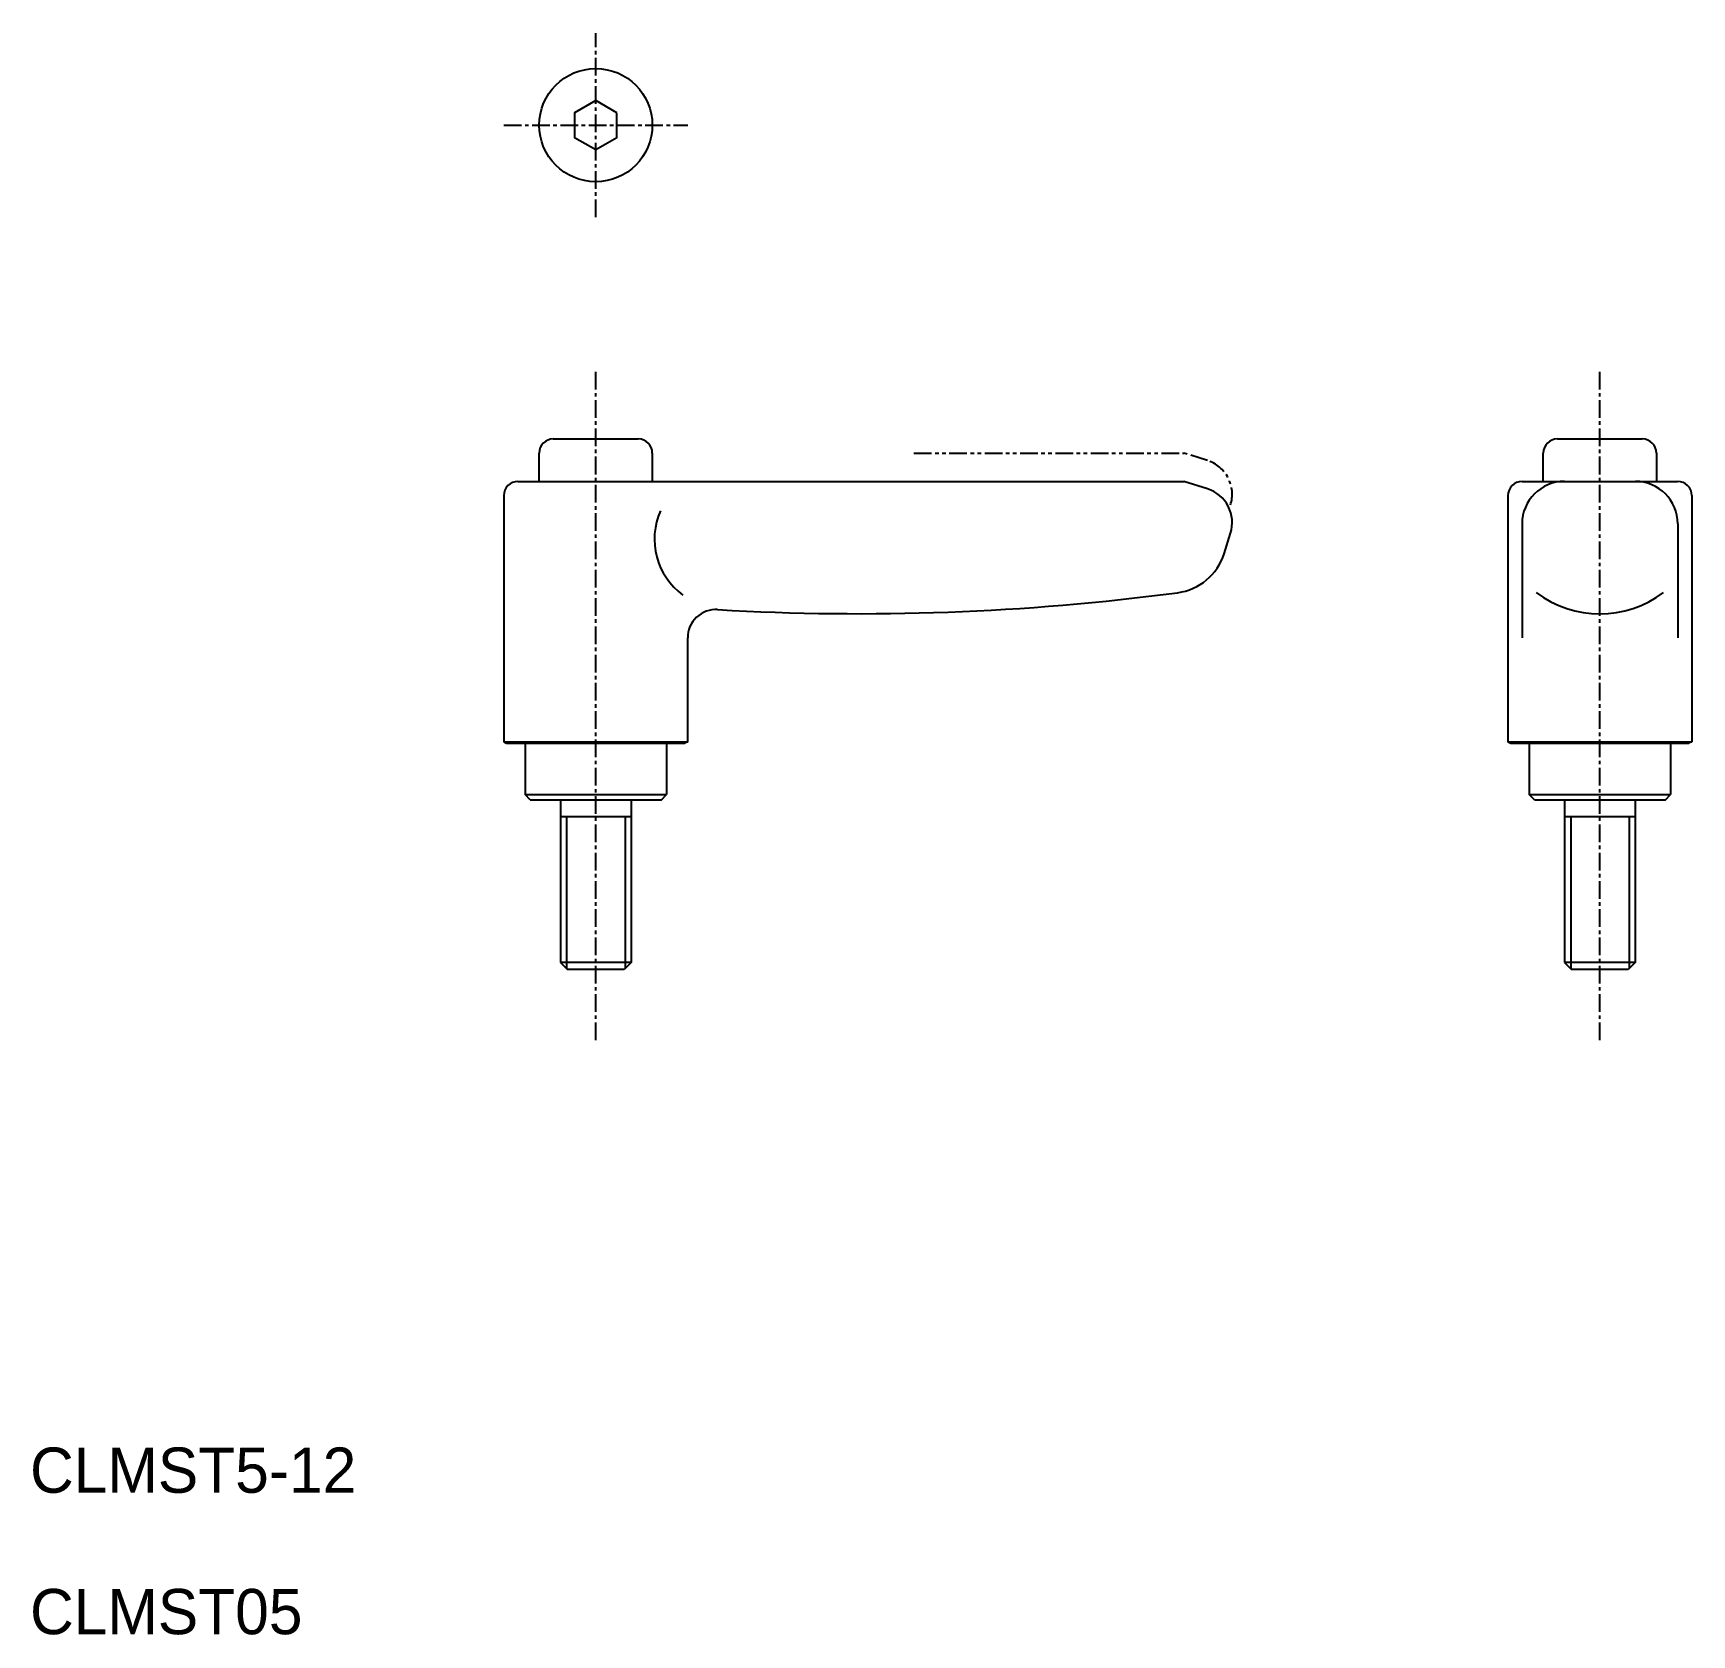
# Model space of a CAD drawing. Extents: x -4378 to -4260, y -990 to -877.
import ezdxf

# ---------------------------------------------------------------- set-up
doc = ezdxf.new("R2010")
doc.units = 0
doc.linetypes.add('CENTER', pattern=[2, 1.25, -0.25, 0.25, -0.25])
doc.linetypes.add('PHANTOM', pattern=[2.5, 1.25, -0.25, 0.25, -0.25, 0.25, -0.25])
doc.layers.get('0').update_dxf_attribs({"linetype": 'CONTINUOUS'})
doc.layers.add('CENTER', color=1, linetype='CENTER')

msp = doc.modelspace()

# ---------------------------------------------------------------- linework, layer by layer
at = {"color": 7, "linetype": 'CONTINUOUS'}
for p, q in [((-4340.81, -905.31), (-4334.81, -905.31)), ((-4269.81, -905.31), (-4263.81, -905.31)), ((-4341.81, -908.31), (-4341.81, -906.31)), ((-4333.81, -906.31), (-4333.81, -908.31)), ((-4270.81, -908.31), (-4270.81, -906.31)), ((-4262.81, -906.31), (-4262.81, -908.31)), ((-4343.31, -908.31), (-4296.23, -908.31)), ((-4294.55, -908.84), (-4296.23, -908.31)), ((-4272.31, -908.31), (-4261.31, -908.31)), ((-4269.31, -908.31), (-4264.3, -908.31)), ((-4268.31, -908.31), (-4265.3, -908.31)), ((-4344.31, -909.31), (-4344.31, -926.72)), ((-4273.31, -909.31), (-4273.31, -926.72)), ((-4260.31, -909.31), (-4260.31, -926.72)), ((-4293.38, -913.42), (-4292.92, -911.98)), ((-4272.31, -911.31), (-4272.31, -919.37)), ((-4261.3, -911.31), (-4261.3, -919.37)), ((-4331.31, -926.72), (-4331.31, -919.37)), ((-4344.31, -926.72), (-4331.31, -926.72)), ((-4344.31, -926.72), (-4344.11, -926.81)), ((-4344.11, -926.81), (-4331.51, -926.81)), ((-4342.81, -926.81), (-4342.81, -930.44)), ((-4332.81, -926.81), (-4332.81, -930.44)), ((-4331.31, -926.72), (-4331.51, -926.81)), ((-4273.31, -926.72), (-4260.31, -926.72)), ((-4273.31, -926.72), (-4273.11, -926.81)), ((-4273.11, -926.81), (-4271.81, -926.81)), ((-4271.81, -926.81), (-4260.51, -926.81)), ((-4271.81, -926.81), (-4271.81, -930.44)), ((-4261.81, -926.81), (-4261.81, -930.44)), ((-4260.31, -926.72), (-4260.51, -926.81)), ((-4342.81, -930.44), (-4332.81, -930.44)), ((-4342.44, -930.81), (-4342.81, -930.44)), ((-4342.44, -930.81), (-4333.17, -930.81)), ((-4340.31, -930.81), (-4340.31, -942.31)), ((-4335.31, -930.81), (-4335.31, -942.31)), ((-4333.17, -930.81), (-4332.81, -930.44)), ((-4271.81, -930.44), (-4261.81, -930.44)), ((-4271.44, -930.81), (-4271.81, -930.44)), ((-4271.44, -930.81), (-4262.17, -930.81)), ((-4269.31, -930.81), (-4269.31, -942.31)), ((-4264.31, -930.81), (-4264.31, -942.31)), ((-4262.17, -930.81), (-4261.81, -930.44)), ((-4340.31, -932.01), (-4335.31, -932.01)), ((-4269.31, -932.01), (-4264.31, -932.01)), ((-4335.31, -942.31), (-4340.31, -942.31)), ((-4340.31, -942.31), (-4339.81, -942.81)), ((-4335.81, -942.81), (-4339.81, -942.81)), ((-4335.31, -942.31), (-4335.81, -942.81)), ((-4264.31, -942.31), (-4269.31, -942.31)), ((-4269.31, -942.31), (-4268.81, -942.81)), ((-4264.81, -942.81), (-4268.81, -942.81)), ((-4264.31, -942.31), (-4264.81, -942.81))]:
    msp.add_line(p, q, dxfattribs=at)
at = {"color": 3, "linetype": 'PHANTOM'}
for p in [(-4315.31, -906.31), (-4294.55, -906.84)]:
    msp.add_line(p, (-4296.23, -906.31), dxfattribs=at)
at = {"color": 3, "linetype": 'CONTINUOUS'}
for p, q in [((-4339.87, -932.01), (-4339.87, -942.74)), ((-4335.74, -932.01), (-4335.74, -942.74)), ((-4268.87, -932.01), (-4268.87, -942.74)), ((-4264.74, -932.01), (-4264.74, -942.74))]:
    msp.add_line(p, q, dxfattribs=at)
at = {"color": 7, "linetype": 'CONTINUOUS'}
msp.add_lwpolyline([(-4336.31, -882.25), (-4337.81, -881.39), (-4339.31, -882.25), (-4339.31, -883.99), (-4337.81, -884.85), (-4336.31, -883.99)], close=True, dxfattribs=at)
msp.add_circle((-4337.81, -883.12), 4, dxfattribs=at)
for centre, radius, start, end in [((-4340.81, -906.31), 1, 90, 180), ((-4334.81, -906.31), 1, 0, 90), ((-4269.81, -906.31), 1, 90, 180), ((-4263.81, -906.31), 1, 0, 90), ((-4343.31, -909.31), 1, 90, 180), ((-4295.31, -911.22), 2.5, 342.4256, 72.4256), ((-4272.31, -909.31), 1, 90, 180), ((-4269.31, -911.31), 3, 90, 180), ((-4264.3, -911.31), 3, 0, 90), ((-4261.31, -909.31), 1, 360, 90), ((-4328.78, -912.39), 4.88, 155.6728, 234.0431), ((-4297.19, -912.21), 4, 277.5363, 342.4256), ((-4319.2, -745.88), 171.78, 266.6655, 277.5363), ((-4266.81, -910.12), 7.54, 233.3108, 306.6892), ((-4329.31, -919.37), 2, 86.6655, 180)]:
    msp.add_arc(centre, radius, start, end, dxfattribs=at)
at = {"color": 3, "linetype": 'PHANTOM'}
msp.add_arc((-4295.31, -909.22), 2.5, 342.4256, 72.4256, dxfattribs=at)
at = {"layer": 'CENTER', "color": 1, "linetype": 'CENTER'}
for p, q in [((-4337.81, -889.62), (-4337.81, -876.62)), ((-4344.31, -883.12), (-4331.31, -883.12)), ((-4337.81, -947.81), (-4337.81, -900.31)), ((-4266.81, -947.81), (-4266.81, -900.31))]:
    msp.add_line(p, q, dxfattribs=at)

# ---------------------------------------------------------------- texts
at = {"color": 7, "linetype": 'CONTINUOUS'}
for s, p in [('CLMST5-12', (-4377.81, -979.81)), ('CLMST05', (-4377.81, -989.81))]:
    msp.add_text(s, height=3.2, dxfattribs=at).set_placement(p)

doc.saveas('drawing.dxf')
